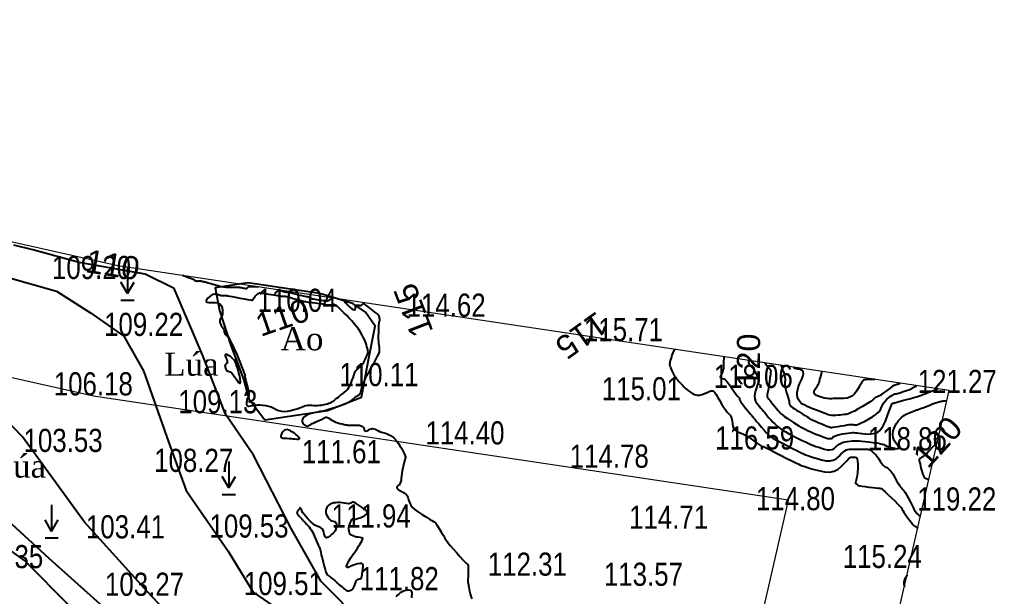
# Model space of a CAD drawing. Header units: metres. Extents: x 429565 to 431255, y 2472510 to 2473324.
# Drawn here: x 431107.8 to 431255.4, y 2472634.6 to 2472721.8 of the extents above; entities that cross this region are included whole.
import ezdxf
from ezdxf.enums import TextEntityAlignment as Align

# ---------------------------------------------------------------- set-up
doc = ezdxf.new("R2010")
doc.units = ezdxf.units.M
doc.layers.get('0').update_dxf_attribs({"color": 50})
for name, color, linetype in [('Docao', 7, 'Continuous'), ('Ghichu', 7, 'Continuous'), ('hanh nha', 6, 'Continuous'), ('lua2000', 3, 'Continuous'), ('MHBS_DongMuc', 3, 'Continuous'), ('RG', 3, 'Continuous'), ('thuyhe', 4, 'Continuous')]:
    doc.layers.add(name, color=color, linetype=linetype)
doc.layers.add('PLine_74', color=74, linetype='Continuous', lineweight=0)
doc.styles.add('ghichu', font='times.ttf', dxfattribs={"height": 1.5})
doc.styles.get("Standard").update_dxf_attribs({"font": 'arial.ttf'})
doc.linetypes.add('DUONG_MEP_NUOC', pattern='A,0.2,[130,ltypeshp.shx,S=0.15,R=0,X=0,Y=0.15],0.05,[130,ltypeshp.shx,S=0.15,R=0,X=0,Y=0.15],1', length=1.25)
doc.linetypes.add('R_GIOI_TV', pattern='A,0,[133,ltypeshp.shx,S=0.04,R=0,X=-0.03,Y=0],-0.5', length=0.5)

# ---------------------------------------------------------------- blocks, each defined once
blk = doc.blocks.new('luanuoc')
for p, q in [((0, 1), (0, 0)), ((0, 0), (-0.25, 0.433)), ((0, 0), (0.25, 0.433)), ((-0.25, -0.25), (0.25, -0.25))]:
    blk.add_line(p, q)
blk = doc.blocks.new('A$Ce915ad33')
at = {"layer": 'MHBS_DongMuc', "color": 8}
for points, elevation in [([(431143.95, 2472681.38), (431142.89, 2472681.41), (431142.66, 2472681.4), (431142.49, 2472681.39), (431142.38, 2472681.36), (431142.32, 2472681.33), (431142.29, 2472681.29), (431142.27, 2472681.25), (431142.24, 2472681.22), (431142.22, 2472681.18), (431142.2, 2472681.15), (431142.16, 2472681.13), (431142.09, 2472681.12), (431141.99, 2472681.12), (431141.85, 2472681.14), (431141.68, 2472681.17), (431141.51, 2472681.2), (431141.36, 2472681.23), (431141.25, 2472681.25), (431141.16, 2472681.26), (431141.1, 2472681.28), (431141.02, 2472681.28), (431140.85, 2472681.29), (431140.6, 2472681.29), (431140.27, 2472681.29), (431139.85, 2472681.29), (431139.41, 2472681.29), (431139.02, 2472681.32), (431138.66, 2472681.35), (431138.35, 2472681.4), (431138.07, 2472681.47), (431137.82, 2472681.55), (431137.56, 2472681.62), (431137.31, 2472681.7), (431137.05, 2472681.77), (431136.79, 2472681.85), (431136.55, 2472681.92), (431136.34, 2472681.98), (431136.16, 2472682.03), (431136.01, 2472682.07), (431135.89, 2472682.1), (431135.78, 2472682.12), (431135.69, 2472682.14), (431135.6, 2472682.17), (431135.52, 2472682.18), (431135.44, 2472682.2), (431135.38, 2472682.22), (431135.31, 2472682.23), (431135.26, 2472682.25), (431135.21, 2472682.26), (431135.17, 2472682.27), (431135.13, 2472682.27), (431135.07, 2472682.28), (431134.99, 2472682.27), (431134.9, 2472682.26), (431134.8, 2472682.25), (431134.69, 2472682.23), (431134.59, 2472682.24), (431134.51, 2472682.25), (431134.44, 2472682.28), (431134.38, 2472682.33), (431134.29, 2472682.39), (431134.14, 2472682.46), (431133.94, 2472682.55), (431133.68, 2472682.66), (431133.35, 2472682.78), (431132.47, 2472683.1)], 112), ([(431137.3, 2472680.31), (431137.08, 2472680.26), (431136.83, 2472680.14), (431136.57, 2472679.95), (431136.28, 2472679.69), (431136.06, 2472679.43), (431136.01, 2472679.23), (431136.13, 2472679.11), (431136.42, 2472679.05), (431136.88, 2472679.06), (431137.37, 2472679.06), (431137.77, 2472678.98), (431138.09, 2472678.82), (431138.31, 2472678.58), (431138.44, 2472678.25), (431138.5, 2472677.9), (431138.52, 2472677.57), (431138.49, 2472677.27), (431138.41, 2472676.99), (431138.28, 2472676.74), (431138.16, 2472676.5), (431138.1, 2472676.27), (431138.11, 2472676.03), (431138.18, 2472675.8), (431138.32, 2472675.57), (431138.47, 2472675.35), (431138.59, 2472675.14), (431138.68, 2472674.95), (431138.74, 2472674.77), (431138.77, 2472674.61), (431138.8, 2472674.47), (431138.85, 2472674.34), (431138.93, 2472674.22), (431139.03, 2472674.12), (431139.16, 2472674.04), (431139.34, 2472673.86), (431139.57, 2472673.48), (431139.87, 2472672.9), (431140.23, 2472672.13), (431140.66, 2472671.15), (431141.07, 2472670.16), (431141.39, 2472669.36), (431141.63, 2472668.75), (431141.79, 2472668.32), (431141.86, 2472668.08), (431141.89, 2472667.89), (431141.95, 2472667.61), (431142.04, 2472667.25), (431142.14, 2472666.8), (431142.27, 2472666.26), (431142.39, 2472665.74), (431142.46, 2472665.33), (431142.48, 2472665.02), (431142.47, 2472664.81), (431142.4, 2472664.72), (431142.33, 2472664.65), (431142.26, 2472664.54), (431142.2, 2472664.37), (431142.16, 2472664.16), (431142.12, 2472663.9), (431142.13, 2472663.65), (431142.19, 2472663.48), (431142.32, 2472663.37), (431142.51, 2472663.35), (431142.77, 2472663.39), (431143.07, 2472663.47), (431143.4, 2472663.51), (431143.76, 2472663.54), (431144.16, 2472663.54), (431144.59, 2472663.51), (431145.03, 2472663.45), (431145.45, 2472663.36), (431145.85, 2472663.23), (431146.24, 2472663.07), (431146.61, 2472662.87), (431146.98, 2472662.69), (431147.4, 2472662.58), (431147.84, 2472662.54), (431148.32, 2472662.58), (431148.84, 2472662.69), (431149.34, 2472662.84), (431149.78, 2472662.97), (431150.15, 2472663.09), (431150.46, 2472663.21), (431150.7, 2472663.31), (431150.92, 2472663.39), (431151.16, 2472663.45), (431151.42, 2472663.49), (431151.7, 2472663.5), (431152, 2472663.49), (431152.3, 2472663.47), (431152.6, 2472663.47), (431152.88, 2472663.48), (431153.15, 2472663.5), (431153.4, 2472663.53), (431153.65, 2472663.57), (431153.9, 2472663.62), (431154.13, 2472663.67), (431154.36, 2472663.73), (431154.58, 2472663.8), (431154.8, 2472663.87), (431154.99, 2472663.95), (431155.16, 2472664.05), (431155.32, 2472664.15), (431155.46, 2472664.27), (431155.61, 2472664.4), (431155.8, 2472664.56), (431156.03, 2472664.74), (431156.3, 2472664.95), (431156.61, 2472665.18), (431156.92, 2472665.42), (431157.19, 2472665.68), (431157.43, 2472665.93), (431157.62, 2472666.2), (431157.77, 2472666.47), (431157.89, 2472666.74), (431158.01, 2472667.04), (431158.13, 2472667.34), (431158.24, 2472667.66), (431158.34, 2472668), (431158.45, 2472668.31), (431158.58, 2472668.59), (431158.73, 2472668.81), (431158.89, 2472668.99), (431159.07, 2472669.12), (431159.27, 2472669.26), (431159.46, 2472669.45), (431159.66, 2472669.71), (431159.86, 2472670.02), (431160.06, 2472670.4), (431160.24, 2472670.77), (431160.38, 2472671.07), (431160.47, 2472671.31), (431160.52, 2472671.49), (431160.53, 2472671.6), (431160.5, 2472671.7), (431160.46, 2472671.85), (431160.41, 2472672.06), (431160.35, 2472672.31), (431160.27, 2472672.62), (431160.16, 2472672.96), (431160.02, 2472673.32), (431159.84, 2472673.7), (431159.63, 2472674.1), (431159.38, 2472674.53), (431159.1, 2472674.97), (431158.78, 2472675.4), (431158.43, 2472675.83), (431158.05, 2472676.27), (431157.63, 2472676.7), (431157.23, 2472677.1), (431156.88, 2472677.44), (431156.59, 2472677.73), (431156.35, 2472677.96), (431156.17, 2472678.13), (431156.03, 2472678.27), (431155.92, 2472678.37), (431155.84, 2472678.45), (431155.79, 2472678.5), (431155.77, 2472678.53), (431155.75, 2472678.55), (431155.73, 2472678.56), (431155.69, 2472678.58), (431155.64, 2472678.6), (431155.58, 2472678.62), (431155.52, 2472678.64), (431155.47, 2472678.67), (431155.42, 2472678.69), (431155.38, 2472678.71), (431155.34, 2472678.73), (431155.31, 2472678.74), (431155.27, 2472678.74), (431155.23, 2472678.74), (431155.18, 2472678.72), (431155.13, 2472678.69), (431155.08, 2472678.66), (431155.05, 2472678.64), (431155.02, 2472678.63), (431155, 2472678.62), (431154.99, 2472678.62), (431154.99, 2472678.62), (431154.98, 2472678.61), (431154.98, 2472678.61), (431154.97, 2472678.61), (431154.97, 2472678.6), (431154.88, 2472678.61), (431154.62, 2472678.64), (431154.2, 2472678.69), (431153.62, 2472678.77), (431152.87, 2472678.87), (431152.11, 2472678.97), (431151.52, 2472679.06), (431151.09, 2472679.12), (431150.81, 2472679.16), (431150.7, 2472679.18), (431150.66, 2472679.19), (431150.63, 2472679.2), (431150.6, 2472679.21), (431150.56, 2472679.23), (431150.53, 2472679.24), (431150.49, 2472679.26), (431150.44, 2472679.28), (431150.39, 2472679.29), (431150.33, 2472679.3), (431150.26, 2472679.32), (431150.19, 2472679.33), (431150.11, 2472679.35), (431150.04, 2472679.37), (431149.96, 2472679.39), (431149.88, 2472679.41), (431149.78, 2472679.44), (431149.63, 2472679.48), (431149.43, 2472679.54), (431149.2, 2472679.61), (431148.91, 2472679.69), (431148.63, 2472679.77), (431148.4, 2472679.83), (431148.23, 2472679.88), (431148.11, 2472679.91), (431148.05, 2472679.92), (431148, 2472679.92), (431147.94, 2472679.92), (431147.85, 2472679.92), (431147.74, 2472679.93), (431147.61, 2472679.93), (431147.48, 2472679.94), (431147.36, 2472679.95), (431147.25, 2472679.96), (431147.16, 2472679.98), (431147.08, 2472680), (431146.97, 2472680.03), (431146.8, 2472680.06), (431146.56, 2472680.1), (431146.26, 2472680.15), (431145.89, 2472680.21), (431145.53, 2472680.27), (431145.22, 2472680.31), (431144.98, 2472680.35), (431144.79, 2472680.38), (431144.67, 2472680.39), (431144.58, 2472680.41), (431144.48, 2472680.42), (431144.36, 2472680.43), (431144.24, 2472680.43), (431144.11, 2472680.44), (431143.97, 2472680.42), (431143.83, 2472680.36), (431143.69, 2472680.26), (431143.55, 2472680.11), (431143.4, 2472679.92), (431143.27, 2472679.73), (431143.17, 2472679.58), (431143.09, 2472679.46), (431143.04, 2472679.39), (431143.01, 2472679.35), (431142.93, 2472679.35), (431142.71, 2472679.39), (431142.34, 2472679.45), (431141.82, 2472679.54), (431141.17, 2472679.66), (431140.51, 2472679.78), (431140, 2472679.88), (431139.63, 2472679.95), (431139.4, 2472679.99), (431139.31, 2472680.01), (431139.28, 2472680.01), (431139.22, 2472680.02), (431139.13, 2472680.02), (431139.01, 2472680.02), (431138.86, 2472680.02), (431138.7, 2472680.02), (431138.55, 2472680.03), (431138.42, 2472680.04), (431138.31, 2472680.06), (431138.21, 2472680.08), (431138.11, 2472680.11), (431137.99, 2472680.15), (431137.85, 2472680.19), (431137.68, 2472680.24), (431137.5, 2472680.29), (431137.3, 2472680.31)], 111), ([(431147.03, 2472680.91), (431147.74, 2472680.7), (431147.89, 2472680.66), (431148.01, 2472680.63), (431148.08, 2472680.61), (431148.13, 2472680.6), (431148.16, 2472680.6), (431148.2, 2472680.6), (431148.27, 2472680.59), (431148.35, 2472680.59), (431148.45, 2472680.59), (431148.55, 2472680.58), (431148.63, 2472680.58), (431148.7, 2472680.57), (431148.76, 2472680.56), (431148.79, 2472680.55), (431148.85, 2472680.54), (431148.95, 2472680.51), (431149.09, 2472680.47), (431149.28, 2472680.41), (431149.51, 2472680.35), (431149.76, 2472680.28), (431150.01, 2472680.21), (431150.25, 2472680.15), (431150.49, 2472680.1), (431150.72, 2472680.05), (431150.94, 2472680.01), (431151.13, 2472679.96), (431151.3, 2472679.92), (431151.44, 2472679.87), (431151.56, 2472679.82), (431151.67, 2472679.77), (431151.78, 2472679.73), (431151.89, 2472679.68), (431152, 2472679.65), (431152.11, 2472679.61), (431152.25, 2472679.58), (431152.45, 2472679.54), (431152.7, 2472679.5), (431153.02, 2472679.45), (431153.39, 2472679.39), (431153.75, 2472679.35), (431154.04, 2472679.32), (431154.25, 2472679.3), (431154.39, 2472679.3), (431154.45, 2472679.31), (431154.47, 2472679.33), (431154.49, 2472679.35), (431154.5, 2472679.36), (431154.52, 2472679.36), (431154.53, 2472679.36), (431154.55, 2472679.36), (431154.59, 2472679.38), (431154.66, 2472679.42), (431154.74, 2472679.46), (431154.84, 2472679.53), (431155.12, 2472679.7)], 112), ([(431156.66, 2472679.47), (431156.74, 2472679.44), (431156.76, 2472679.41), (431156.79, 2472679.38), (431156.83, 2472679.33), (431156.86, 2472679.27), (431156.93, 2472679.18), (431157.05, 2472679.05), (431157.23, 2472678.86), (431157.46, 2472678.63), (431157.75, 2472678.35), (431158.04, 2472678.1), (431158.27, 2472677.96), (431158.44, 2472677.92), (431158.54, 2472677.99), (431158.59, 2472678.16), (431158.62, 2472678.36), (431158.67, 2472678.51), (431158.76, 2472678.61), (431158.87, 2472678.65), (431159.01, 2472678.64), (431159.15, 2472678.61), (431159.28, 2472678.6), (431159.38, 2472678.6), (431159.47, 2472678.62), (431159.53, 2472678.65), (431159.59, 2472678.68), (431159.63, 2472678.72), (431159.67, 2472678.76), (431159.71, 2472678.8), (431159.74, 2472678.84), (431159.77, 2472678.87), (431159.83, 2472678.86), (431159.92, 2472678.82), (431160.02, 2472678.75), (431160.15, 2472678.65), (431160.3, 2472678.53), (431160.48, 2472678.38), (431160.69, 2472678.22), (431160.93, 2472678.03), (431161.19, 2472677.83), (431161.44, 2472677.63), (431161.65, 2472677.47), (431161.81, 2472677.35), (431161.93, 2472677.26), (431162, 2472677.2), (431162.04, 2472677.15), (431162.09, 2472677.07), (431162.13, 2472676.96), (431162.17, 2472676.82), (431162.21, 2472676.65), (431162.23, 2472676.49), (431162.25, 2472676.35), (431162.25, 2472676.26), (431162.23, 2472676.19), (431162.2, 2472676.16), (431162.16, 2472676.09), (431162.13, 2472675.89), (431162.1, 2472675.57), (431162.08, 2472675.12), (431162.07, 2472674.55), (431162.06, 2472673.96), (431162.06, 2472673.48), (431162.07, 2472673.1), (431162.09, 2472672.81), (431162.12, 2472672.63), (431162.15, 2472672.5), (431162.17, 2472672.37), (431162.19, 2472672.25), (431162.2, 2472672.14), (431162.21, 2472672.03), (431162.21, 2472671.92), (431162.21, 2472671.83), (431162.21, 2472671.74), (431162.2, 2472671.65), (431162.19, 2472671.57), (431162.14, 2472671.44), (431162.02, 2472671.19), (431161.84, 2472670.82), (431161.59, 2472670.33), (431161.27, 2472669.73), (431160.95, 2472669.14), (431160.7, 2472668.66), (431160.51, 2472668.31), (431160.38, 2472668.09), (431160.32, 2472667.99), (431160.29, 2472667.94), (431160.25, 2472667.89), (431160.22, 2472667.83), (431160.18, 2472667.76), (431160.14, 2472667.68), (431160.1, 2472667.58), (431160.04, 2472667.44), (431159.96, 2472667.27), (431159.87, 2472667.07), (431159.76, 2472666.84), (431159.66, 2472666.58), (431159.57, 2472666.34), (431159.5, 2472666.1), (431159.45, 2472665.87), (431159.41, 2472665.65), (431159.37, 2472665.44), (431159.31, 2472665.26), (431159.21, 2472665.11), (431159.09, 2472664.99), (431158.93, 2472664.9), (431158.76, 2472664.81), (431158.58, 2472664.7), (431158.39, 2472664.56), (431158.19, 2472664.4), (431157.98, 2472664.21), (431157.72, 2472664.01), (431157.36, 2472663.81), (431156.91, 2472663.6), (431156.37, 2472663.4), (431155.74, 2472663.18), (431155.1, 2472662.99), (431154.56, 2472662.83), (431154.11, 2472662.71), (431153.75, 2472662.62), (431153.47, 2472662.57), (431153.23, 2472662.53), (431152.95, 2472662.47), (431152.64, 2472662.41), (431152.3, 2472662.33), (431151.92, 2472662.24), (431151.55, 2472662.14), (431151.24, 2472662), (431150.99, 2472661.85), (431150.79, 2472661.67), (431150.65, 2472661.47), (431150.57, 2472661.27), (431150.55, 2472661.07), (431150.58, 2472660.89), (431150.67, 2472660.72), (431150.82, 2472660.57), (431151, 2472660.45), (431151.18, 2472660.37), (431151.35, 2472660.35), (431151.51, 2472660.38), (431151.68, 2472660.47), (431151.86, 2472660.58), (431152.08, 2472660.71), (431152.34, 2472660.84), (431152.64, 2472660.98), (431152.97, 2472661.14), (431153.3, 2472661.28), (431153.57, 2472661.41), (431153.78, 2472661.51), (431153.93, 2472661.6), (431154.02, 2472661.66), (431154.11, 2472661.69), (431154.22, 2472661.67), (431154.38, 2472661.62), (431154.56, 2472661.52), (431154.79, 2472661.38), (431155.04, 2472661.22), (431155.32, 2472661.08), (431155.61, 2472660.95), (431155.93, 2472660.84), (431156.27, 2472660.74), (431156.6, 2472660.66), (431156.88, 2472660.6), (431157.11, 2472660.55), (431157.29, 2472660.51), (431157.43, 2472660.5), (431157.57, 2472660.49), (431157.77, 2472660.49), (431158.04, 2472660.48), (431158.37, 2472660.48), (431158.77, 2472660.48), (431159.16, 2472660.46), (431159.46, 2472660.4), (431159.69, 2472660.28), (431159.83, 2472660.12), (431159.9, 2472659.91), (431159.94, 2472659.72), (431160.03, 2472659.6), (431160.17, 2472659.57), (431160.34, 2472659.61), (431160.56, 2472659.73), (431160.79, 2472659.86), (431161.01, 2472659.94), (431161.21, 2472659.97), (431161.4, 2472659.94), (431161.57, 2472659.87), (431161.76, 2472659.76), (431161.99, 2472659.65), (431162.26, 2472659.54), (431162.57, 2472659.43), (431162.93, 2472659.32), (431163.29, 2472659.2), (431163.62, 2472659.06), (431163.92, 2472658.9), (431164.2, 2472658.73), (431164.44, 2472658.53), (431164.67, 2472658.3), (431164.89, 2472658.03), (431165.11, 2472657.72), (431165.33, 2472657.37), (431165.55, 2472656.98), (431165.75, 2472656.61), (431165.9, 2472656.31), (431166.02, 2472656.09), (431166.09, 2472655.94), (431166.12, 2472655.87), (431166.13, 2472655.83), (431166.14, 2472655.81), (431166.15, 2472655.78), (431166.15, 2472655.77), (431166.15, 2472655.76), (431166.15, 2472655.75), (431166.16, 2472655.74), (431166.16, 2472655.72), (431166.16, 2472655.7), (431166.17, 2472655.67), (431166.16, 2472655.59), (431166.13, 2472655.43), (431166.07, 2472655.19), (431165.99, 2472654.86), (431165.88, 2472654.45), (431165.76, 2472654.01), (431165.67, 2472653.59), (431165.61, 2472653.19), (431165.56, 2472652.81), (431165.54, 2472652.45), (431165.51, 2472652.13), (431165.44, 2472651.85), (431165.33, 2472651.62), (431165.2, 2472651.43), (431165.02, 2472651.29), (431164.88, 2472651.16), (431164.85, 2472651.02), (431164.94, 2472650.88), (431165.13, 2472650.72), (431165.44, 2472650.55), (431165.77, 2472650.37), (431166.04, 2472650.21), (431166.24, 2472650.05), (431166.39, 2472649.9), (431166.47, 2472649.75), (431166.52, 2472649.6), (431166.58, 2472649.41), (431166.65, 2472649.2), (431166.73, 2472648.95), (431166.82, 2472648.67), (431166.97, 2472648.37), (431167.24, 2472648.05), (431167.62, 2472647.7), (431168.12, 2472647.33), (431168.73, 2472646.94), (431169.33, 2472646.57), (431169.82, 2472646.28), (431170.18, 2472646.06), (431170.42, 2472645.92), (431170.54, 2472645.85), (431170.59, 2472645.82), (431170.64, 2472645.79), (431170.67, 2472645.76), (431170.71, 2472645.73), (431170.73, 2472645.7), (431170.78, 2472645.62), (431170.9, 2472645.43), (431171.08, 2472645.14), (431171.32, 2472644.76), (431171.62, 2472644.26), (431171.92, 2472643.78), (431172.15, 2472643.39), (431172.32, 2472643.11), (431172.43, 2472642.94), (431172.46, 2472642.87), (431172.53, 2472642.79), (431172.7, 2472642.58), (431172.99, 2472642.24), (431173.4, 2472641.77), (431173.92, 2472641.17), (431174.44, 2472640.58), (431174.87, 2472640.1), (431175.19, 2472639.76), (431175.41, 2472639.54), (431175.53, 2472639.44), (431175.6, 2472639.36), (431175.64, 2472639.18), (431175.66, 2472638.89), (431175.67, 2472638.5), (431175.65, 2472638.01), (431175.63, 2472637.52), (431175.62, 2472637.14), (431175.61, 2472636.86), (431175.61, 2472636.7), (431175.62, 2472636.64), (431175.63, 2472636.64), (431175.64, 2472636.62), (431175.64, 2472636.61), (431175.65, 2472636.59), (431175.65, 2472636.56), (431175.66, 2472636.5), (431175.68, 2472636.38), (431175.71, 2472636.21), (431175.75, 2472635.97), (431175.8, 2472635.68), (431175.86, 2472635.35), (431175.96, 2472634.99), (431176.07, 2472634.61), (431176.22, 2472634.21)], 112), ([(431139.01, 2472669.73), (431138.93, 2472669.66), (431138.89, 2472669.57), (431138.87, 2472669.47), (431138.88, 2472669.36), (431138.91, 2472669.24), (431138.93, 2472669.14), (431138.95, 2472669.05), (431138.98, 2472668.96), (431139, 2472668.89), (431139.04, 2472668.83), (431139.11, 2472668.77), (431139.21, 2472668.72), (431139.34, 2472668.67), (431139.49, 2472668.62), (431139.68, 2472668.54), (431139.89, 2472668.37), (431140.12, 2472668.1), (431140.38, 2472667.75), (431140.66, 2472667.32), (431140.92, 2472666.94), (431141.1, 2472666.77), (431141.19, 2472666.81), (431141.21, 2472667.06), (431141.15, 2472667.52), (431141.05, 2472668.06), (431140.94, 2472668.56), (431140.82, 2472669.01), (431140.69, 2472669.41), (431140.56, 2472669.77), (431140.4, 2472670.09), (431140.2, 2472670.37), (431139.97, 2472670.63), (431139.71, 2472670.85), (431139.41, 2472671.03), (431139.14, 2472671.15), (431138.97, 2472671.18), (431138.88, 2472671.11), (431138.9, 2472670.95), (431139, 2472670.7), (431139.13, 2472670.42), (431139.2, 2472670.19), (431139.22, 2472670.01), (431139.19, 2472669.88), (431139.1, 2472669.8), (431139.01, 2472669.73)], 112), ([(431206.86, 2472671.94), (431206.62, 2472671.48), (431206.55, 2472671.3), (431206.47, 2472671.09), (431206.39, 2472670.83), (431206.31, 2472670.54), (431206.23, 2472670.25), (431206.17, 2472670.01), (431206.14, 2472669.83), (431206.12, 2472669.7), (431206.11, 2472669.62), (431206.14, 2472669.53), (431206.19, 2472669.39), (431206.27, 2472669.19), (431206.38, 2472668.93), (431206.51, 2472668.62), (431206.67, 2472668.29), (431206.83, 2472667.99), (431207, 2472667.72), (431207.17, 2472667.48), (431207.36, 2472667.28), (431207.54, 2472667.08), (431207.73, 2472666.89), (431207.91, 2472666.69), (431208.1, 2472666.49), (431208.28, 2472666.29), (431208.49, 2472666.09), (431208.72, 2472665.89), (431208.97, 2472665.68), (431209.26, 2472665.48), (431209.58, 2472665.27), (431209.91, 2472665.1), (431210.27, 2472665.02), (431210.64, 2472665.02), (431211.02, 2472665.1), (431211.42, 2472665.26), (431211.79, 2472665.44), (431212.1, 2472665.58), (431212.35, 2472665.67), (431212.53, 2472665.7), (431212.66, 2472665.7), (431212.78, 2472665.61), (431212.94, 2472665.41), (431213.15, 2472665.11), (431213.41, 2472664.69), (431213.72, 2472664.17), (431214.04, 2472663.63), (431214.34, 2472663.16), (431214.61, 2472662.77), (431214.85, 2472662.45), (431215.07, 2472662.2), (431215.26, 2472661.97), (431215.41, 2472661.71), (431215.52, 2472661.4), (431215.59, 2472661.07), (431215.62, 2472660.69), (431215.67, 2472660.32), (431215.79, 2472660.01), (431215.98, 2472659.76), (431216.23, 2472659.56), (431216.56, 2472659.42), (431216.93, 2472659.29), (431217.32, 2472659.11), (431217.74, 2472658.88), (431218.18, 2472658.6), (431218.64, 2472658.28), (431219.07, 2472657.96), (431219.43, 2472657.71), (431219.7, 2472657.52), (431219.89, 2472657.39), (431220, 2472657.33), (431220.07, 2472657.3), (431220.13, 2472657.28), (431220.18, 2472657.26), (431220.23, 2472657.25), (431220.27, 2472657.25), (431220.4, 2472657.2), (431220.73, 2472657.04), (431221.26, 2472656.78), (431221.98, 2472656.41), (431222.91, 2472655.94), (431223.85, 2472655.46), (431224.62, 2472655.07), (431225.22, 2472654.77), (431225.65, 2472654.56), (431225.91, 2472654.44), (431226.16, 2472654.35), (431226.56, 2472654.22), (431227.11, 2472654.05), (431227.8, 2472653.84), (431228.65, 2472653.6), (431229.53, 2472653.41), (431230.31, 2472653.38), (431231.01, 2472653.52), (431231.62, 2472653.81), (431232.13, 2472654.26), (431232.56, 2472654.74), (431232.92, 2472655.11), (431233.19, 2472655.38), (431233.39, 2472655.55), (431233.51, 2472655.62), (431233.59, 2472655.63), (431233.71, 2472655.63), (431233.85, 2472655.64), (431234.01, 2472655.64), (431234.19, 2472655.64), (431234.37, 2472655.57), (431234.49, 2472655.37), (431234.56, 2472655.02), (431234.59, 2472654.55), (431234.57, 2472653.94), (431234.52, 2472653.32), (431234.47, 2472652.81), (431234.41, 2472652.42), (431234.35, 2472652.14), (431234.3, 2472651.97), (431234.25, 2472651.87), (431234.22, 2472651.79), (431234.23, 2472651.73), (431234.25, 2472651.68), (431234.3, 2472651.64), (431234.37, 2472651.61), (431234.42, 2472651.58), (431234.47, 2472651.54), (431234.52, 2472651.49), (431234.56, 2472651.44), (431234.66, 2472651.38), (431234.88, 2472651.32), (431235.22, 2472651.25), (431235.68, 2472651.18), (431236.27, 2472651.11), (431236.86, 2472651.05), (431237.33, 2472650.99), (431237.69, 2472650.95), (431237.92, 2472650.93), (431238.05, 2472650.91), (431238.1, 2472650.9), (431238.15, 2472650.9), (431238.18, 2472650.89), (431238.2, 2472650.88), (431238.21, 2472650.88), (431238.27, 2472650.82), (431238.44, 2472650.65), (431238.73, 2472650.38), (431239.14, 2472650.01), (431239.65, 2472649.52), (431240.18, 2472649.02), (431240.61, 2472648.6), (431240.94, 2472648.24), (431241.17, 2472647.96), (431241.31, 2472647.74), (431241.41, 2472647.55), (431241.56, 2472647.32), (431241.74, 2472647.04), (431241.95, 2472646.73), (431242.21, 2472646.38), (431242.45, 2472646.05), (431242.65, 2472645.79), (431242.8, 2472645.59), (431242.9, 2472645.46), (431242.96, 2472645.41), (431243, 2472645.38), (431243.05, 2472645.33), (431243.13, 2472645.27), (431243.22, 2472645.19), (431243.34, 2472645.1), (431243.64, 2472644.86)], 118), ([(431214.34, 2472670.82), (431214.29, 2472669.92), (431214.28, 2472669.69), (431214.27, 2472669.46), (431214.26, 2472669.25), (431214.25, 2472669.06), (431214.22, 2472668.87), (431214.18, 2472668.67), (431214.11, 2472668.48), (431214.02, 2472668.28), (431213.9, 2472668.07), (431213.81, 2472667.88), (431213.78, 2472667.74), (431213.82, 2472667.63), (431213.92, 2472667.56), (431214.09, 2472667.53), (431214.3, 2472667.47), (431214.53, 2472667.33), (431214.77, 2472667.1), (431215.04, 2472666.78), (431215.32, 2472666.38), (431215.59, 2472665.96), (431215.84, 2472665.6), (431216.06, 2472665.3), (431216.24, 2472665.06), (431216.4, 2472664.88), (431216.52, 2472664.74), (431216.62, 2472664.62), (431216.68, 2472664.52), (431216.71, 2472664.43), (431216.7, 2472664.37), (431216.73, 2472664.27), (431216.83, 2472664.08), (431217.02, 2472663.81), (431217.3, 2472663.46), (431217.66, 2472663.02), (431218.02, 2472662.58), (431218.31, 2472662.22), (431218.54, 2472661.95), (431218.69, 2472661.76), (431218.78, 2472661.66), (431218.87, 2472661.55), (431219.04, 2472661.36), (431219.28, 2472661.06), (431219.61, 2472660.68), (431220.02, 2472660.2), (431220.44, 2472659.72), (431220.79, 2472659.33), (431221.09, 2472659.02), (431221.33, 2472658.79), (431221.52, 2472658.65), (431221.74, 2472658.52), (431222.09, 2472658.32), (431222.58, 2472658.06), (431223.2, 2472657.74), (431223.95, 2472657.35), (431224.72, 2472656.96), (431225.37, 2472656.63), (431225.92, 2472656.36), (431226.36, 2472656.15), (431226.69, 2472656.01), (431227.01, 2472655.89), (431227.41, 2472655.75), (431227.89, 2472655.59), (431228.45, 2472655.42), (431229.1, 2472655.23), (431229.75, 2472655.09), (431230.34, 2472655.07), (431230.86, 2472655.17), (431231.31, 2472655.39), (431231.69, 2472655.72), (431232.03, 2472656.08), (431232.34, 2472656.37), (431232.62, 2472656.58), (431232.88, 2472656.73), (431233.1, 2472656.8), (431233.34, 2472656.83), (431233.63, 2472656.85), (431233.97, 2472656.86), (431234.36, 2472656.87), (431234.81, 2472656.87), (431235.24, 2472656.86), (431235.59, 2472656.86), (431235.87, 2472656.85), (431236.07, 2472656.84), (431236.18, 2472656.83), (431236.27, 2472656.8), (431236.39, 2472656.75), (431236.53, 2472656.66), (431236.69, 2472656.55), (431236.88, 2472656.4), (431237.08, 2472656.22), (431237.29, 2472655.99), (431237.51, 2472655.73), (431237.73, 2472655.42), (431237.96, 2472655.06), (431238.19, 2472654.72), (431238.41, 2472654.45), (431238.61, 2472654.25), (431238.79, 2472654.12), (431238.97, 2472654.06), (431239.14, 2472653.99), (431239.35, 2472653.8), (431239.59, 2472653.51), (431239.86, 2472653.1), (431240.16, 2472652.59), (431240.45, 2472652.07), (431240.72, 2472651.62), (431240.96, 2472651.26), (431241.17, 2472650.98), (431241.35, 2472650.78), (431241.53, 2472650.59), (431241.73, 2472650.3), (431241.96, 2472649.94), (431242.21, 2472649.49), (431242.49, 2472648.96), (431242.75, 2472648.43), (431242.96, 2472648.01), (431243.13, 2472647.69), (431243.25, 2472647.47), (431243.32, 2472647.36), (431243.38, 2472647.29), (431243.45, 2472647.21), (431243.53, 2472647.14), (431243.62, 2472647.06), (431243.72, 2472646.97), (431243.82, 2472646.89), (431243.9, 2472646.82), (431243.97, 2472646.77), (431244.01, 2472646.74), (431244.03, 2472646.72), (431244.06, 2472646.7)], 119), ([(431218.04, 2472670.26), (431218.04, 2472669.94), (431218.08, 2472669.82), (431218.16, 2472669.7), (431218.27, 2472669.55), (431218.42, 2472669.39), (431218.56, 2472669.25), (431218.68, 2472669.13), (431218.76, 2472669.04), (431218.81, 2472668.99), (431218.83, 2472668.97), (431218.83, 2472668.97), (431218.83, 2472668.97), (431218.84, 2472668.96), (431218.84, 2472668.96), (431218.84, 2472668.95), (431218.86, 2472668.91), (431218.91, 2472668.81), (431218.99, 2472668.66), (431219.09, 2472668.45), (431219.23, 2472668.19), (431219.36, 2472667.91), (431219.46, 2472667.67), (431219.52, 2472667.46), (431219.56, 2472667.29), (431219.56, 2472667.16), (431219.53, 2472667.01), (431219.47, 2472666.78), (431219.38, 2472666.49), (431219.27, 2472666.13), (431219.12, 2472665.7), (431219, 2472665.25), (431218.96, 2472664.84), (431219, 2472664.46), (431219.11, 2472664.13), (431219.3, 2472663.83), (431219.52, 2472663.56), (431219.73, 2472663.31), (431219.93, 2472663.07), (431220.12, 2472662.85), (431220.29, 2472662.64), (431220.47, 2472662.43), (431220.67, 2472662.18), (431220.9, 2472661.91), (431221.15, 2472661.61), (431221.43, 2472661.29), (431221.73, 2472660.96), (431222.02, 2472660.66), (431222.33, 2472660.38), (431222.64, 2472660.13), (431222.95, 2472659.91), (431223.29, 2472659.7), (431223.68, 2472659.47), (431224.12, 2472659.22), (431224.61, 2472658.96), (431225.14, 2472658.68), (431225.68, 2472658.41), (431226.18, 2472658.16), (431226.65, 2472657.94), (431227.08, 2472657.75), (431227.47, 2472657.58), (431227.86, 2472657.42), (431228.26, 2472657.27), (431228.67, 2472657.13), (431229.1, 2472656.99), (431229.55, 2472656.86), (431229.98, 2472656.77), (431230.36, 2472656.76), (431230.7, 2472656.82), (431231, 2472656.96), (431231.26, 2472657.19), (431231.5, 2472657.43), (431231.76, 2472657.62), (431232.05, 2472657.78), (431232.36, 2472657.9), (431232.7, 2472657.98), (431233.04, 2472658.03), (431233.38, 2472658.07), (431233.72, 2472658.09), (431234.06, 2472658.11), (431234.4, 2472658.11), (431234.77, 2472658.1), (431235.2, 2472658.07), (431235.69, 2472658.02), (431236.24, 2472657.96), (431236.85, 2472657.88), (431237.44, 2472657.79), (431237.92, 2472657.71), (431238.28, 2472657.63), (431238.54, 2472657.55), (431238.69, 2472657.48), (431238.82, 2472657.4), (431239.03, 2472657.31), (431239.32, 2472657.21), (431239.68, 2472657.1), (431240.12, 2472656.98), (431240.52, 2472656.91), (431240.75, 2472656.95), (431240.8, 2472657.09), (431240.69, 2472657.35), (431240.41, 2472657.71), (431240.1, 2472658.14), (431239.93, 2472658.6), (431239.87, 2472659.1), (431239.94, 2472659.63), (431240.14, 2472660.19), (431240.42, 2472660.74), (431240.75, 2472661.21), (431241.12, 2472661.6), (431241.55, 2472661.93), (431242.02, 2472662.18), (431242.48, 2472662.38), (431242.85, 2472662.54), (431243.14, 2472662.66), (431243.35, 2472662.74), (431243.48, 2472662.78), (431243.6, 2472662.82), (431243.8, 2472662.89), (431244.06, 2472662.98), (431244.4, 2472663.11), (431244.81, 2472663.27), (431245.23, 2472663.43), (431245.6, 2472663.57), (431245.9, 2472663.69), (431246.16, 2472663.79), (431246.35, 2472663.86), (431246.52, 2472663.92), (431246.68, 2472663.98), (431246.83, 2472664.02), (431246.97, 2472664.05), (431247.11, 2472664.08), (431247.25, 2472664.1), (431247.38, 2472664.12), (431247.51, 2472664.14), (431247.64, 2472664.16), (431247.76, 2472664.17), (431248.06, 2472664.22)], 120), ([(431220.52, 2472669.89), (431221.13, 2472669.11), (431221.26, 2472668.95), (431221.35, 2472668.83), (431221.41, 2472668.75), (431221.43, 2472668.71), (431221.42, 2472668.64), (431221.4, 2472668.44), (431221.36, 2472668.1), (431221.3, 2472667.65), (431221.22, 2472667.06), (431221.14, 2472666.46), (431221.06, 2472665.97), (431221, 2472665.58), (431220.94, 2472665.3), (431220.9, 2472665.13), (431220.87, 2472665.01), (431220.86, 2472664.91), (431220.87, 2472664.81), (431220.89, 2472664.72), (431220.94, 2472664.65), (431221.03, 2472664.55), (431221.15, 2472664.39), (431221.32, 2472664.19), (431221.54, 2472663.93), (431221.8, 2472663.62), (431222.06, 2472663.3), (431222.3, 2472663.01), (431222.51, 2472662.76), (431222.69, 2472662.55), (431222.84, 2472662.37), (431223.01, 2472662.19), (431223.26, 2472661.98), (431223.56, 2472661.75), (431223.94, 2472661.48), (431224.39, 2472661.18), (431224.85, 2472660.88), (431225.28, 2472660.62), (431225.66, 2472660.38), (431226.01, 2472660.18), (431226.33, 2472660.02), (431226.64, 2472659.86), (431226.99, 2472659.69), (431227.38, 2472659.52), (431227.8, 2472659.34), (431228.26, 2472659.14), (431228.71, 2472658.96), (431229.11, 2472658.8), (431229.45, 2472658.67), (431229.75, 2472658.57), (431229.99, 2472658.49), (431230.2, 2472658.45), (431230.39, 2472658.44), (431230.55, 2472658.47), (431230.7, 2472658.54), (431230.82, 2472658.65), (431230.97, 2472658.77), (431231.19, 2472658.88), (431231.48, 2472658.98), (431231.85, 2472659.08), (431232.29, 2472659.16), (431232.74, 2472659.23), (431233.14, 2472659.29), (431233.48, 2472659.32), (431233.77, 2472659.35), (431234, 2472659.35), (431234.23, 2472659.34), (431234.51, 2472659.32), (431234.85, 2472659.29), (431235.24, 2472659.24), (431235.68, 2472659.19), (431236.13, 2472659.14), (431236.54, 2472659.15), (431236.93, 2472659.2), (431237.28, 2472659.29), (431237.6, 2472659.44), (431237.89, 2472659.66), (431238.19, 2472660.01), (431238.48, 2472660.48), (431238.76, 2472661.07), (431239.04, 2472661.78), (431239.3, 2472662.48), (431239.49, 2472663.02), (431239.64, 2472663.41), (431239.73, 2472663.65), (431239.77, 2472663.74), (431239.78, 2472663.74), (431239.79, 2472663.75), (431239.8, 2472663.75), (431239.8, 2472663.76), (431239.81, 2472663.76), (431239.82, 2472663.76), (431239.85, 2472663.77), (431239.9, 2472663.79), (431239.97, 2472663.81), (431240.05, 2472663.84), (431240.2, 2472663.88), (431240.47, 2472663.96), (431240.85, 2472664.06), (431241.35, 2472664.2), (431241.97, 2472664.36), (431242.58, 2472664.53), (431243.08, 2472664.67), (431243.47, 2472664.78), (431243.74, 2472664.86), (431243.89, 2472664.91), (431244.01, 2472664.96), (431244.2, 2472665.03), (431244.44, 2472665.12), (431244.74, 2472665.24), (431245.09, 2472665.38), (431245.45, 2472665.52), (431245.75, 2472665.64), (431245.99, 2472665.73), (431246.17, 2472665.8), (431246.29, 2472665.84), (431246.37, 2472665.87), (431246.44, 2472665.9), (431246.49, 2472665.92), (431246.53, 2472665.93), (431246.56, 2472665.94), (431246.58, 2472665.95), (431246.59, 2472665.96), (431246.6, 2472665.97), (431246.61, 2472665.97), (431246.61, 2472665.97), (431246.62, 2472665.98)], 121), ([(431222.98, 2472669.52), (431223.12, 2472669.12), (431223.18, 2472668.95), (431223.25, 2472668.76), (431223.33, 2472668.53), (431223.43, 2472668.27), (431223.51, 2472668), (431223.57, 2472667.73), (431223.59, 2472667.48), (431223.59, 2472667.24), (431223.56, 2472667.01), (431223.53, 2472666.77), (431223.54, 2472666.48), (431223.59, 2472666.16), (431223.68, 2472665.79), (431223.81, 2472665.39), (431223.94, 2472664.98), (431224.05, 2472664.63), (431224.13, 2472664.33), (431224.18, 2472664.07), (431224.21, 2472663.87), (431224.25, 2472663.68), (431224.35, 2472663.5), (431224.51, 2472663.31), (431224.74, 2472663.12), (431225.02, 2472662.93), (431225.33, 2472662.74), (431225.65, 2472662.55), (431225.97, 2472662.34), (431226.29, 2472662.14), (431226.62, 2472661.92), (431226.92, 2472661.73), (431227.16, 2472661.58), (431227.34, 2472661.46), (431227.46, 2472661.39), (431227.52, 2472661.35), (431227.58, 2472661.32), (431227.71, 2472661.26), (431227.91, 2472661.18), (431228.17, 2472661.07), (431228.5, 2472660.94), (431228.84, 2472660.79), (431229.15, 2472660.66), (431229.44, 2472660.55), (431229.69, 2472660.44), (431229.9, 2472660.35), (431230.09, 2472660.27), (431230.26, 2472660.21), (431230.39, 2472660.17), (431230.5, 2472660.15), (431230.58, 2472660.14), (431230.7, 2472660.16), (431230.91, 2472660.19), (431231.21, 2472660.23), (431231.6, 2472660.29), (431232.09, 2472660.37), (431232.57, 2472660.45), (431232.97, 2472660.51), (431233.27, 2472660.56), (431233.48, 2472660.58), (431233.59, 2472660.59), (431233.67, 2472660.59), (431233.77, 2472660.58), (431233.89, 2472660.57), (431234.02, 2472660.55), (431234.18, 2472660.53), (431234.39, 2472660.55), (431234.7, 2472660.64), (431235.1, 2472660.81), (431235.61, 2472661.05), (431236.22, 2472661.37), (431236.82, 2472661.73), (431237.32, 2472662.09), (431237.71, 2472662.45), (431238, 2472662.81), (431238.18, 2472663.18), (431238.33, 2472663.53), (431238.5, 2472663.85), (431238.71, 2472664.13), (431238.96, 2472664.39), (431239.23, 2472664.62), (431239.5, 2472664.82), (431239.73, 2472664.97), (431239.93, 2472665.09), (431240.1, 2472665.16), (431240.23, 2472665.2), (431240.37, 2472665.22), (431240.56, 2472665.27), (431240.81, 2472665.34), (431241.11, 2472665.44), (431241.46, 2472665.55), (431241.81, 2472665.66), (431242.09, 2472665.76), (431242.31, 2472665.84), (431242.46, 2472665.9), (431242.54, 2472665.94), (431242.61, 2472665.97), (431242.69, 2472666.02), (431242.79, 2472666.08), (431242.92, 2472666.15), (431243.06, 2472666.23), (431243.45, 2472666.45)], 122), ([(431240.93, 2472666.83), (431240.75, 2472666.7), (431240.68, 2472666.67), (431240.6, 2472666.64), (431240.5, 2472666.62), (431240.39, 2472666.6), (431240.25, 2472666.55), (431240.05, 2472666.46), (431239.8, 2472666.31), (431239.5, 2472666.1), (431239.14, 2472665.85), (431238.78, 2472665.58), (431238.47, 2472665.36), (431238.21, 2472665.18), (431238.01, 2472665.03), (431237.85, 2472664.93), (431237.73, 2472664.86), (431237.63, 2472664.8), (431237.55, 2472664.76), (431237.49, 2472664.74), (431237.46, 2472664.72), (431237.44, 2472664.72), (431237.41, 2472664.71), (431237.38, 2472664.71), (431237.35, 2472664.7), (431237.31, 2472664.7), (431237.28, 2472664.69), (431237.24, 2472664.66), (431237.2, 2472664.63), (431237.17, 2472664.59), (431237.13, 2472664.54), (431237.03, 2472664.44), (431236.79, 2472664.27), (431236.43, 2472664.03), (431235.94, 2472663.71), (431235.31, 2472663.32), (431234.66, 2472662.93), (431234.09, 2472662.61), (431233.59, 2472662.38), (431233.18, 2472662.21), (431232.84, 2472662.12), (431232.54, 2472662.08), (431232.24, 2472662.04), (431231.92, 2472662), (431231.6, 2472661.97), (431231.28, 2472661.95), (431230.96, 2472661.94), (431230.66, 2472661.96), (431230.38, 2472661.99), (431230.12, 2472662.05), (431229.89, 2472662.14), (431229.64, 2472662.24), (431229.35, 2472662.35), (431229, 2472662.49), (431228.61, 2472662.63), (431228.17, 2472662.79), (431227.72, 2472662.96), (431227.3, 2472663.14), (431226.91, 2472663.31), (431226.56, 2472663.49), (431226.24, 2472663.68), (431225.97, 2472663.88), (431225.75, 2472664.12), (431225.58, 2472664.4), (431225.47, 2472664.72), (431225.42, 2472665.08), (431225.42, 2472665.47), (431225.49, 2472665.89), (431225.61, 2472666.35), (431225.8, 2472666.83), (431226.05, 2472667.35), (431226.27, 2472667.84), (431226.35, 2472668.24), (431226.31, 2472668.54), (431226.15, 2472668.76), (431225.86, 2472668.88), (431225.53, 2472668.96), (431225.28, 2472669.02), (431225.1, 2472669.07), (431224.98, 2472669.12), (431224.94, 2472669.15), (431224.91, 2472669.23)], 123), ([(431237.17, 2472667.39), (431236.37, 2472667.39), (431236.17, 2472667.38), (431235.99, 2472667.38), (431235.83, 2472667.37), (431235.69, 2472667.36), (431235.57, 2472667.34), (431235.47, 2472667.29), (431235.37, 2472667.23), (431235.29, 2472667.14), (431235.22, 2472667.03), (431235.14, 2472666.88), (431235.02, 2472666.67), (431234.85, 2472666.39), (431234.65, 2472666.05), (431234.4, 2472665.64), (431234.11, 2472665.25), (431233.77, 2472664.94), (431233.39, 2472664.72), (431232.96, 2472664.58), (431232.49, 2472664.54), (431232.02, 2472664.53), (431231.59, 2472664.52), (431231.21, 2472664.51), (431230.87, 2472664.5), (431230.58, 2472664.49), (431230.29, 2472664.49), (431229.96, 2472664.52), (431229.59, 2472664.58), (431229.18, 2472664.68), (431228.74, 2472664.8), (431228.34, 2472664.96), (431228.08, 2472665.15), (431227.96, 2472665.38), (431227.97, 2472665.64), (431228.12, 2472665.94), (431228.32, 2472666.23), (431228.48, 2472666.45), (431228.59, 2472666.62), (431228.67, 2472666.73), (431228.69, 2472666.78), (431228.71, 2472666.83), (431228.74, 2472666.95), (431228.78, 2472667.13), (431228.85, 2472667.39), (431228.94, 2472667.71), (431229.17, 2472668.59)], 124), ([(431148.3, 2472659.81), (431148.08, 2472659.8), (431147.87, 2472659.71), (431147.67, 2472659.53), (431147.49, 2472659.27), (431147.36, 2472659), (431147.34, 2472658.79), (431147.42, 2472658.63), (431147.6, 2472658.54), (431147.88, 2472658.5), (431148.22, 2472658.5), (431148.54, 2472658.48), (431148.86, 2472658.46), (431149.16, 2472658.43), (431149.46, 2472658.4), (431149.73, 2472658.37), (431149.93, 2472658.37), (431150.06, 2472658.39), (431150.13, 2472658.44), (431150.13, 2472658.51), (431150.08, 2472658.6), (431150.01, 2472658.7), (431149.9, 2472658.81), (431149.77, 2472658.94), (431149.61, 2472659.07), (431149.42, 2472659.21), (431149.22, 2472659.35), (431149.01, 2472659.48), (431148.79, 2472659.61), (431148.54, 2472659.73), (431148.3, 2472659.81)], 112), ([(431246.64, 2472657.96), (431245.34, 2472656.53), (431245.02, 2472656.21), (431244.73, 2472655.95), (431244.49, 2472655.76), (431244.28, 2472655.63), (431244.12, 2472655.54), (431243.99, 2472655.46), (431243.91, 2472655.38), (431243.86, 2472655.3), (431243.86, 2472655.23), (431243.88, 2472655.12), (431243.93, 2472654.93), (431243.99, 2472654.65), (431244.08, 2472654.29), (431244.18, 2472653.84), (431244.31, 2472653.39), (431244.44, 2472653.02), (431244.58, 2472652.74), (431244.74, 2472652.54), (431244.9, 2472652.43), (431245.33, 2472652.25)], 120), ([(431157.61, 2472639), (431157.51, 2472638.96), (431157.42, 2472638.95), (431157.34, 2472638.95), (431157.28, 2472638.98), (431157.24, 2472639.04), (431157.24, 2472639.13), (431157.27, 2472639.26), (431157.33, 2472639.43), (431157.43, 2472639.62), (431157.56, 2472639.85), (431157.71, 2472640.1), (431157.88, 2472640.37), (431158.07, 2472640.65), (431158.28, 2472640.96), (431158.51, 2472641.28), (431158.72, 2472641.59), (431158.93, 2472641.9), (431159.13, 2472642.21), (431159.32, 2472642.52), (431159.49, 2472642.8), (431159.61, 2472643.02), (431159.69, 2472643.19), (431159.72, 2472643.31), (431159.71, 2472643.37), (431159.65, 2472643.41), (431159.52, 2472643.44), (431159.34, 2472643.48), (431159.09, 2472643.52), (431158.79, 2472643.56), (431158.48, 2472643.62), (431158.22, 2472643.72), (431158, 2472643.84), (431157.83, 2472644.01), (431157.71, 2472644.2), (431157.64, 2472644.43), (431157.61, 2472644.69), (431157.63, 2472644.98), (431157.69, 2472645.3), (431157.81, 2472645.64), (431157.94, 2472645.96), (431158.06, 2472646.19), (431158.17, 2472646.33), (431158.28, 2472646.38), (431158.37, 2472646.34), (431158.49, 2472646.28), (431158.68, 2472646.28), (431158.93, 2472646.34), (431159.26, 2472646.45), (431159.66, 2472646.62), (431160.02, 2472646.82), (431160.27, 2472647), (431160.4, 2472647.17), (431160.41, 2472647.34), (431160.3, 2472647.49), (431160.11, 2472647.65), (431159.89, 2472647.82), (431159.63, 2472648.01), (431159.34, 2472648.21), (431159.02, 2472648.43), (431158.71, 2472648.63), (431158.45, 2472648.76), (431158.25, 2472648.82), (431158.11, 2472648.82), (431158.01, 2472648.75), (431157.92, 2472648.67), (431157.77, 2472648.62), (431157.56, 2472648.6), (431157.29, 2472648.62), (431156.96, 2472648.67), (431156.6, 2472648.73), (431156.26, 2472648.76), (431155.94, 2472648.77), (431155.62, 2472648.75), (431155.32, 2472648.71), (431155.04, 2472648.64), (431154.8, 2472648.54), (431154.59, 2472648.4), (431154.41, 2472648.23), (431154.26, 2472648.02), (431154.16, 2472647.78), (431154.11, 2472647.54), (431154.12, 2472647.29), (431154.19, 2472647.03), (431154.31, 2472646.75), (431154.46, 2472646.5), (431154.64, 2472646.29), (431154.83, 2472646.13), (431155.03, 2472646.02), (431155.25, 2472645.95), (431155.46, 2472645.89), (431155.61, 2472645.8), (431155.71, 2472645.68), (431155.76, 2472645.53), (431155.75, 2472645.35), (431155.72, 2472645.16), (431155.69, 2472645), (431155.65, 2472644.85), (431155.63, 2472644.72), (431155.6, 2472644.61), (431155.54, 2472644.5), (431155.43, 2472644.35), (431155.26, 2472644.17), (431155.04, 2472643.97), (431154.76, 2472643.73), (431154.47, 2472643.53), (431154.25, 2472643.46), (431154.07, 2472643.52), (431153.96, 2472643.69), (431153.89, 2472643.99), (431153.83, 2472644.32), (431153.72, 2472644.6), (431153.55, 2472644.82), (431153.34, 2472644.99), (431153.07, 2472645.1), (431152.77, 2472645.21), (431152.46, 2472645.38), (431152.14, 2472645.62), (431151.81, 2472645.91), (431151.46, 2472646.26), (431151.14, 2472646.62), (431150.88, 2472646.94), (431150.67, 2472647.22), (431150.52, 2472647.46), (431150.43, 2472647.66), (431150.37, 2472647.82), (431150.31, 2472647.93), (431150.26, 2472647.99), (431150.21, 2472648), (431150.17, 2472647.96), (431150.12, 2472647.89), (431150.08, 2472647.82), (431150.02, 2472647.74), (431149.97, 2472647.65), (431149.9, 2472647.55), (431149.85, 2472647.45), (431149.8, 2472647.36), (431149.78, 2472647.28), (431149.76, 2472647.21), (431149.76, 2472647.15), (431149.8, 2472647.08), (431149.89, 2472646.95), (431150.03, 2472646.78), (431150.23, 2472646.56), (431150.48, 2472646.29), (431150.75, 2472646.01), (431151, 2472645.75), (431151.22, 2472645.51), (431151.42, 2472645.29), (431151.6, 2472645.08), (431151.77, 2472644.87), (431151.94, 2472644.62), (431152.1, 2472644.33), (431152.27, 2472644.01), (431152.43, 2472643.64), (431152.58, 2472643.28), (431152.72, 2472642.96), (431152.84, 2472642.68), (431152.95, 2472642.44), (431153.04, 2472642.24), (431153.12, 2472642.07), (431153.18, 2472641.92), (431153.23, 2472641.8), (431153.26, 2472641.7), (431153.28, 2472641.63), (431153.3, 2472641.5), (431153.36, 2472641.26), (431153.44, 2472640.88), (431153.56, 2472640.39), (431153.71, 2472639.77), (431153.87, 2472639.15), (431154.02, 2472638.65), (431154.15, 2472638.27), (431154.27, 2472638), (431154.37, 2472637.86), (431154.48, 2472637.76), (431154.61, 2472637.65), (431154.76, 2472637.53), (431154.94, 2472637.39), (431155.14, 2472637.24), (431155.33, 2472637.1), (431155.49, 2472636.98), (431155.6, 2472636.88), (431155.66, 2472636.81), (431155.69, 2472636.77), (431155.72, 2472636.72), (431155.8, 2472636.64), (431155.92, 2472636.53), (431156.09, 2472636.4), (431156.31, 2472636.24), (431156.53, 2472636.07), (431156.7, 2472635.95), (431156.82, 2472635.85), (431156.89, 2472635.79), (431156.92, 2472635.76), (431156.92, 2472635.74), (431156.93, 2472635.73), (431156.95, 2472635.71), (431156.98, 2472635.69), (431157.01, 2472635.68), (431157.05, 2472635.65), (431157.1, 2472635.62), (431157.15, 2472635.59), (431157.22, 2472635.54), (431157.3, 2472635.48), (431157.39, 2472635.44), (431157.5, 2472635.42), (431157.63, 2472635.43), (431157.77, 2472635.47), (431157.93, 2472635.53), (431158.09, 2472635.63), (431158.24, 2472635.77), (431158.37, 2472635.97), (431158.48, 2472636.2), (431158.57, 2472636.48), (431158.67, 2472636.76), (431158.77, 2472636.97), (431158.9, 2472637.12), (431159.03, 2472637.2), (431159.18, 2472637.22), (431159.32, 2472637.24), (431159.44, 2472637.31), (431159.52, 2472637.43), (431159.58, 2472637.6), (431159.62, 2472637.82), (431159.64, 2472638.07), (431159.66, 2472638.33), (431159.7, 2472638.58), (431159.74, 2472638.84), (431159.78, 2472639.1), (431159.79, 2472639.33), (431159.71, 2472639.48), (431159.55, 2472639.56), (431159.3, 2472639.57), (431158.97, 2472639.5), (431158.62, 2472639.4), (431158.33, 2472639.31), (431158.08, 2472639.22), (431157.88, 2472639.14), (431157.73, 2472639.06), (431157.61, 2472639)], 112), ([(431242.04, 2472637.86), (431241.99, 2472637.75), (431241.96, 2472637.68), (431241.9, 2472637.58), (431241.83, 2472637.45), (431241.74, 2472637.3), (431241.66, 2472637.12), (431241.6, 2472636.95), (431241.56, 2472636.79), (431241.55, 2472636.62), (431241.56, 2472636.45), (431241.63, 2472636.04)], 118), ([(431167.15, 2472634.34), (431167.15, 2472634.65), (431167.17, 2472634.91), (431167.19, 2472635.12), (431167.15, 2472635.29), (431167.05, 2472635.41), (431166.89, 2472635.49), (431166.68, 2472635.52), (431166.44, 2472635.52), (431166.21, 2472635.49), (431166, 2472635.43), (431165.79, 2472635.35), (431165.59, 2472635.24), (431165.39, 2472635.1), (431165.19, 2472634.94), (431164.98, 2472634.75), (431164.76, 2472634.53)], 112)]:
    blk.add_lwpolyline(points, dxfattribs=dict(at, elevation=elevation))
at = {"layer": 'PLine_74', "color": 8, "flags": 128}
for points in [[(430513.54, 2472748.35), (430684.57, 2472710.27), (430825.15, 2472620.9), (431016.18, 2472539.52), (431216.96, 2472528.18), (431248.4, 2472665.71), (431122.68, 2472684.57), (430973.35, 2472718.12), (430847.53, 2472782.65), (430755.16, 2472869.51), (430572.78, 2472900.71)], [(430518.91, 2472767.64), (430692.33, 2472729.03), (430834.49, 2472638.66), (431019.02, 2472560.05), (431209.35, 2472584.54), (431224.1, 2472649.13), (431119, 2472664.89), (430966.49, 2472699.16), (430835.89, 2472766.14), (430745.85, 2472850.81), (430566.44, 2472881.51)], [(430518.91, 2472767.64), (430692.33, 2472729.03), (430834.49, 2472638.66), (431019.02, 2472560.05), (431209.35, 2472584.54), (431224.1, 2472649.13), (431119, 2472664.89), (430966.49, 2472699.16), (430835.89, 2472766.14), (430745.85, 2472850.81), (430566.44, 2472881.51)]]:
    blk.add_lwpolyline(points, dxfattribs=at)
at = {"layer": 'RG', "color": 8, "linetype": 'R_GIOI_TV', "ltscale": 3}
blk.add_lwpolyline([(431105.57, 2472682.95), (431113.37, 2472680.74), (431118.52, 2472677.45), (431123.6, 2472673.94), (431126.54, 2472668.7), (431130.33, 2472657.98), (431132.99, 2472650.59), (431139.36, 2472641.42), (431143.15, 2472635.2), (431152.36, 2472628.87), (431159.27, 2472625.65), (431161.68, 2472625.65), (431163.45, 2472627.02), (431159.67, 2472630.55), (431153.4, 2472636.81), (431148.9, 2472644.84), (431143.19, 2472655.96), (431138.93, 2472662.15), (431135.47, 2472671.14), (431131.21, 2472681.13), (431126.79, 2472683.3), (431116.82, 2472685.07), (431109.83, 2472686.99), (431106.94, 2472687.72)], dxfattribs=at)
for points in [[(431089.2, 2472672.03), (431087.06, 2472667.96), (431086.85, 2472663.89), (431096.02, 2472655.24), (431112.23, 2472640.37), (431120.91, 2472632.58), (431126.11, 2472627.59), (431128.25, 2472623.93), (431135.48, 2472621.89), (431137.83, 2472621.18), (431139.05, 2472623.32), (431134.87, 2472627.09), (431127.13, 2472635.33), (431117.65, 2472645.82), (431108.26, 2472658.7), (431101.02, 2472666.13), (431094.09, 2472670.4)], [(431085.73, 2472650.74), (431101.12, 2472637.48), (431116.21, 2472622.92), (431127.92, 2472613.65), (431133.83, 2472611.11), (431136.48, 2472614.47), (431133.02, 2472617.52), (431124.87, 2472623.43), (431115.49, 2472633), (431108.56, 2472640.02), (431096.44, 2472648.68), (431090.02, 2472653.77), (431087.57, 2472654.79)]]:
    blk.add_lwpolyline(points, close=True, dxfattribs=at)
at = {"layer": 'thuyhe', "color": 8, "linetype": 'DUONG_MEP_NUOC', "ltscale": 3}
blk.add_lwpolyline([(431144.89, 2472661.27), (431154.37, 2472662.72), (431159.51, 2472664.73), (431160.56, 2472670.35), (431161.6, 2472675.48), (431160.15, 2472677.57), (431158.23, 2472678.86), (431153.24, 2472680.38), (431142.31, 2472681.99), (431137.41, 2472681.27), (431138.05, 2472677.81), (431139.74, 2472672.51), (431141.67, 2472667.46), (431142.47, 2472664.49)], close=True, dxfattribs=at)
at = {"layer": 'lua2000', "color": 8, "xscale": 4, "yscale": 4, "zscale": 4}
for p in [(431124.12, 2472680.39), (431139.47, 2472650.99), (431112.66, 2472644.42)]:
    blk.add_blockref('luanuoc', p, dxfattribs=at)
at = {"layer": 'Docao', "color": 8, "width": 0.8}
for s, p in [('109.20', (431112.71, 2472682.58)), ('110.04', (431143.8, 2472677.62)), ('114.62', (431166.34, 2472676.88)), ('109.22', (431120.59, 2472673.98)), ('115.71', (431193.16, 2472673.18)), ('110.11', (431156.18, 2472666.38)), ('118.06', (431212.79, 2472666.11)), ('106.18', (431112.98, 2472664.98)), ('121.27', (431243.64, 2472665.35)), ('115.01', (431195.87, 2472664.24)), ('109.13', (431131.82, 2472662.28)), ('114.40', (431169.19, 2472657.56)), ('103.53', (431108.41, 2472656.43)), ('116.59', (431213, 2472656.8)), ('118.86', (431236.09, 2472656.68)), ('111.61', (431150.49, 2472654.72)), ('108.27', (431128.16, 2472653.41)), ('114.78', (431191.01, 2472654.04)), ('114.80', (431219.17, 2472647.62)), ('119.22', (431243.57, 2472647.57)), ('111.94', (431155.01, 2472645)), ('114.71', (431199.99, 2472644.81)), ('103.41', (431117.85, 2472643.36)), ('109.53', (431136.53, 2472643.48)), ('100.35', (431099.43, 2472638.85)), ('115.24', (431232.31, 2472638.88)), ('112.31', (431178.62, 2472637.71)), ('111.82', (431159.25, 2472635.52)), ('113.57', (431196.18, 2472636.18)), ('103.27', (431120.73, 2472634.67)), ('109.51', (431141.72, 2472634.78))]:
    blk.add_text(s, height=3.5, dxfattribs=at).set_placement(p)
at = {"layer": 'Ghichu', "color": 8, "style": 'ghichu'}
for s, p in [('Ao', (431147.3, 2472671.81)), ('Lúa', (431129.69, 2472667.96)), ('Lúa', (431103.6, 2472652.55))]:
    blk.add_text(s, height=3.5, dxfattribs=at).set_placement(p)
at = {"layer": 'MHBS_DongMuc', "color": 8}
for s, rotation, p in [('110', 350.9404, (431121.9, 2472684.74, 110)), ('115', 111.0083, (431167.36, 2472677.86, 115)), ('110', 18.8601, (431147.56, 2472676.8, 110)), ('115', 215.7419, (431192.81, 2472674.05, 115)), ('120', 89.5528, (431218.04, 2472670.26, 120)), ('120', 47.7392, (431246.64, 2472657.96, 120))]:
    blk.add_text(s, height=3.5, rotation=rotation, dxfattribs=at).set_placement(p, align=Align.MIDDLE)

msp = doc.modelspace()

# ---------------------------------------------------------------- block references
at = {"layer": 'hanh nha'}
msp.add_blockref('A$Ce915ad33', (0, 0), dxfattribs=at)

doc.saveas('drawing.dxf')
